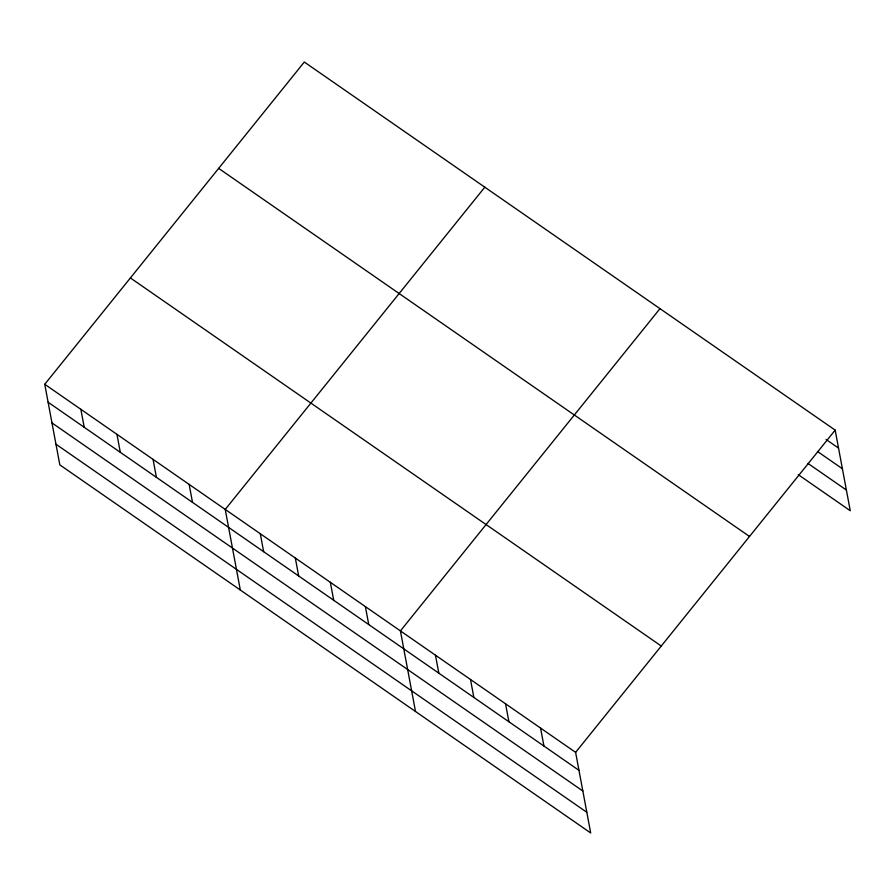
<?xml version="1.0" encoding="UTF-8"?>
<svg xmlns="http://www.w3.org/2000/svg" width="895" height="895" viewBox="0 0 895 895"><rect width="100%" height="100%" fill="white"/><g stroke="black" fill="none" stroke-linecap="round" stroke-linejoin="round"><path stroke-width="1.34" d="M44.75 384.279L575.608 752.371L590.689 832.965L59.831 464.874L44.75 384.279L304.311 62.035L835.169 430.126L850.25 510.721L798.262 474.663M484.799 187.189L225.238 509.434L240.319 590.029M659.984 308.652L400.423 630.897L415.504 711.491M575.608 752.371L835.169 430.126M826.096 439.467L838.525 448.093M817.538 451.516L842.396 468.756M807.95 463.409L846.379 490.046M218.66 168.383L749.507 536.463M130.401 277.942L661.26 646.022M48.117 402.247L578.964 770.338M51.977 422.921L582.835 791.001M55.96 444.211L586.818 812.291M540.569 728.071L543.936 746.038M505.53 703.783L508.897 721.75M470.49 679.484L473.858 697.451M435.462 655.196L438.818 673.163M365.384 606.609L368.751 624.576M330.344 582.309L333.712 600.276M295.316 558.021L298.673 575.988M260.277 533.722L263.645 551.689M189.147 484.408L192.503 502.375M153.045 459.37L156.412 477.337M116.943 434.343L120.31 452.311M80.852 409.317L84.208 427.284"/></g></svg>
